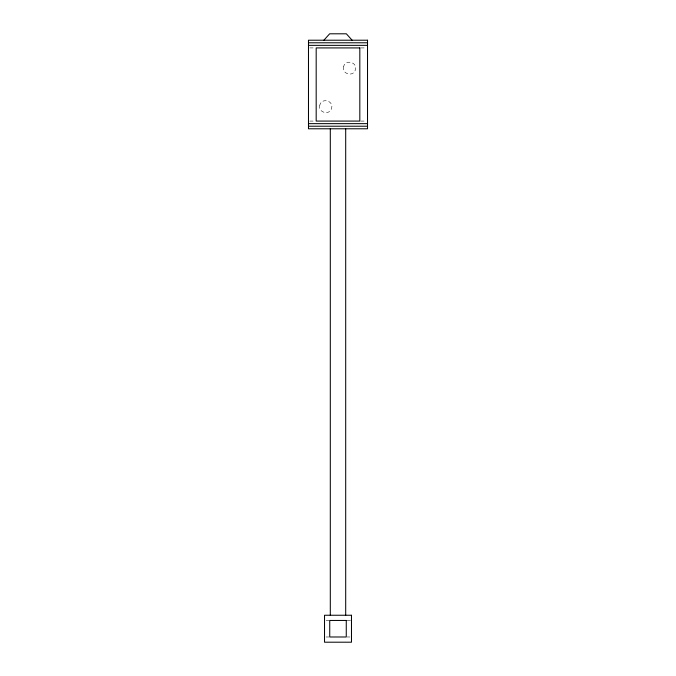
<?xml version="1.0" encoding="UTF-8"?>
<svg xmlns="http://www.w3.org/2000/svg" width="676" height="676" viewBox="0 0 676 676"><rect width="100%" height="100%" fill="white"/><g stroke="black" fill="none" stroke-linecap="round" stroke-linejoin="round"><path stroke-width="0.51" stroke-dasharray="3.38 2.54" d="M309.76 47.92L315.261 47.92M360.739 47.92L366.24 47.92M309.76 121.08L315.261 121.08M360.739 121.08L366.24 121.08M326.077 620.458L329.736 620.458M347.177 620.458L350.836 620.458M326.077 636.986L328.823 636.986M347.177 636.986L349.923 636.986M319.832 105.067C317.517 112.554 329.863 115.858 331.603 108.219C333.919 100.732 321.565 97.42 319.832 105.067M343.619 66.561C341.304 74.047 353.658 77.351 355.399 69.712C357.714 62.226 345.36 58.913 343.619 66.561"/><path stroke-width="1.01" d="M323.88 40.214L329.66 33.8L346.34 33.8L352.12 40.214M308.476 42.782L367.524 42.782M308.476 45.351L367.524 45.351M308.476 123.649L367.524 123.649M308.476 126.218L367.524 126.218M345.698 128.786L345.698 615.245M330.302 128.786L330.302 615.245M367.524 40.214L308.476 40.214L308.476 128.786L367.524 128.786L367.524 40.214M359.818 47.92L316.182 47.92L316.182 121.08L359.818 121.08L359.818 47.92M351.478 615.245L324.522 615.245L324.522 642.2L351.478 642.2L351.478 615.245M346.264 620.458L329.736 620.458L329.736 636.986L346.264 636.986L346.264 620.458"/></g></svg>
